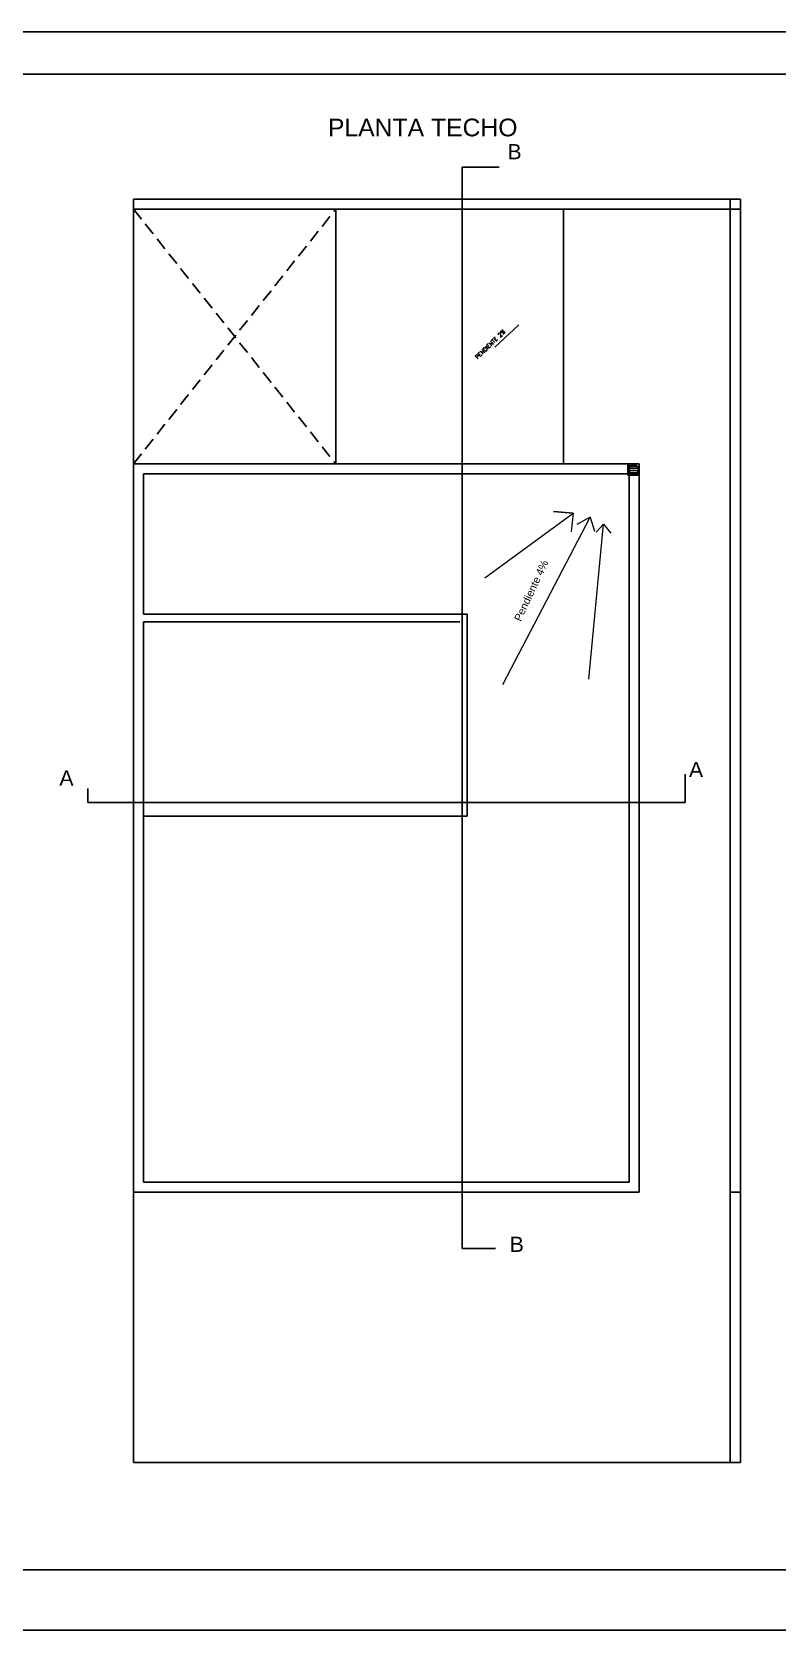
# Model space of a CAD drawing. Header units: millimetres. Extents: x 1356 to 2849, y 1307 to 1361.
# Drawn here: x 2484.96 to 2499.69, y 1326.13 to 1357.75 of the extents above; entities that cross this region are included whole.
import ezdxf

# ---------------------------------------------------------------- set-up
doc = ezdxf.new("R2010")
doc.units = ezdxf.units.MM
doc.linetypes.add('DASHED2', pattern=[0.375, 0.25, -0.125])
for name, color, linetype in [('01-02-Arquitectura-duplex-valle-cr$0$FINAS', 1, 'Continuous'), ('01-02-Arquitectura-duplex-valle-cr$0$TEXTO REFERENCIAS', 144, 'Continuous'), ('ejes', 8, 'DASHED2')]:
    doc.layers.add(name, color=color, linetype=linetype)
doc.styles.add('01-02-Arquitectura-duplex-valle-cr$0$ROMANS', font='romans.shx', dxfattribs={"width": 0.85})
doc.styles.get("Standard").update_dxf_attribs({"font": 'arial.ttf'})

# ---------------------------------------------------------------- blocks, each defined once
blk = doc.blocks.new('rioja-pt$0$PPA PLUVIAL')
for p, q in [((-0.113, 0.112), (-0.113, -0.113)), ((0.112, 0.112), (-0.113, 0.112)), ((0.093, 0.025), (-0.093, 0.025)), ((0.067, 0.07), (-0.067, 0.07)), ((0.112, 0.112), (0.112, -0.113)), ((0.112, -0.113), (-0.113, -0.113)), ((0.095, -0.02), (-0.095, -0.02)), ((0.072, -0.065), (-0.072, -0.065))]:
    blk.add_line(p, q)
blk.add_circle((0, 0), 0.0967)

msp = doc.modelspace()

# ---------------------------------------------------------------- linework, layer by layer
at = {"linetype": 'Continuous', "ltscale": 0.02}
msp.add_line((2462.94792, 1357.7507), (2535.15284, 1357.7507), dxfattribs=at)
for p, q in [((2468.0766, 1356.91322), (2535.15284, 1356.92421)), ((2493.46591, 1333.68224), (2493.46591, 1355.07349)), ((2493.46591, 1355.07349), (2494.19822, 1355.07349)), ((2486.96591, 1329.4451), (2486.96591, 1354.4451)), ((2486.96591, 1354.4451), (2498.96591, 1354.4451)), ((2490.96591, 1354.4451), (2495.46591, 1354.4451)), ((2495.46591, 1354.4451), (2493.46591, 1354.4451)), ((2498.76591, 1354.4451), (2498.76591, 1329.4451)), ((2498.96591, 1354.4451), (2498.96591, 1329.4451)), ((2490.96591, 1354.2451), (2486.96591, 1354.2451)), ((2490.96591, 1354.2451), (2495.46591, 1354.2451)), ((2490.96591, 1354.2451), (2490.96591, 1349.20444)), ((2495.46591, 1349.20444), (2495.46591, 1354.2451)), ((2498.96591, 1354.2451), (2495.46591, 1354.2451)), ((2489.96591, 1349.20444), (2486.96591, 1349.20444)), ((2486.96591, 1349.20444), (2489.96591, 1349.20444)), ((2486.96591, 1334.79147), (2486.96591, 1349.20444)), ((2487.16591, 1349.20444), (2490.96591, 1349.20444)), ((2487.16591, 1349.00444), (2487.16591, 1346.23252)), ((2487.16591, 1349.00444), (2490.96591, 1349.00444)), ((2492.21591, 1349.20444), (2490.96591, 1349.20444)), ((2492.21591, 1349.00444), (2490.96591, 1349.00444)), ((2491.16591, 1349.20444), (2491.46591, 1349.20444)), ((2492.21591, 1349.00444), (2491.46591, 1349.00444)), ((2492.21591, 1349.00444), (2492.01591, 1349.00444)), ((2493.11591, 1349.20444), (2495.26591, 1349.20444)), ((2494.56591, 1349.20444), (2493.11591, 1349.20444)), ((2493.21591, 1349.00444), (2493.11591, 1349.00444)), ((2493.21591, 1349.00444), (2493.16591, 1349.00444)), ((2496.96591, 1349.20444), (2495.46591, 1349.20444)), ((2496.96591, 1349.20444), (2495.46591, 1349.20444)), ((2496.96591, 1349.00444), (2495.46591, 1349.00444)), ((2495.65619, 1348.23079), (2495.26749, 1348.26549)), ((2486.96591, 1347.61114), (2486.96591, 1345.61114)), ((2496.76591, 1347.20444), (2496.76591, 1343.69161)), ((2496.96591, 1347.20444), (2496.96591, 1343.69161)), ((2487.16591, 1346.23252), (2493.56591, 1346.23252)), ((2487.16591, 1346.08252), (2492.58712, 1346.08252)), ((2487.16591, 1346.08252), (2493.41591, 1346.08252)), ((2493.56591, 1346.23252), (2493.56591, 1342.23252)), ((2496.76591, 1343.69161), (2496.76591, 1334.99147)), ((2496.96591, 1343.69161), (2496.96591, 1334.79147)), ((2497.87202, 1342.50444), (2497.87202, 1343.06453)), ((2486.0598, 1342.50444), (2486.0598, 1342.78308)), ((2496.96591, 1342.42793), (2496.96591, 1342.61663)), ((2497.87202, 1342.50444), (2486.0598, 1342.50444)), ((2486.96591, 1342.50444), (2496.96591, 1342.50444)), ((2493.56591, 1342.23252), (2487.16591, 1342.23252)), ((2486.96591, 1334.79147), (2496.96591, 1334.79147)), ((2487.16591, 1334.99147), (2496.76591, 1334.99147)), ((2498.76591, 1334.79147), (2498.96591, 1334.79147)), ((2493.46591, 1333.68224), (2494.12686, 1333.68224)), ((2486.96591, 1329.4451), (2498.96591, 1329.4451)), ((2468.07409, 1327.32459), (2535.15284, 1327.32459)), ((2518.40486, 1326.1307), (2462.94792, 1326.1307))]:
    msp.add_line(p, q)
at = {"lineweight": 0}
for p, q in [((2493.91326, 1346.94976), (2495.65619, 1348.23079)), ((2494.27062, 1344.84017), (2495.99813, 1348.15196)), ((2495.65619, 1348.23079), (2495.62176, 1347.85948)), ((2495.99813, 1348.15196), (2495.73455, 1348.00242)), ((2495.97088, 1344.94361), (2496.26137, 1348.01326)), ((2495.99813, 1348.15196), (2496.08159, 1347.87247)), ((2496.26137, 1348.01326), (2496.11168, 1347.85251)), ((2496.26137, 1348.01326), (2496.40684, 1347.83115))]:
    msp.add_line(p, q, dxfattribs=at)
for points in [[(2495.46591, 1349.20444), (2495.46591, 1352.70444)], [(2492.21591, 1349.20444), (2495.46591, 1349.20444)], [(2492.21591, 1349.00444), (2495.46591, 1349.00444)], [(2496.76591, 1346.20444), (2496.76591, 1349.20444)], [(2496.96591, 1346.20444), (2496.96591, 1349.20444)], [(2487.16591, 1346.08252), (2487.16591, 1342.50444)], [(2487.16591, 1342.50444), (2487.16591, 1334.99147)]]:
    msp.add_lwpolyline(points)
msp.add_lwpolyline([(2496.96591, 1349.00444), (2496.96591, 1349.20444), (2496.76591, 1349.20444), (2496.76591, 1349.00444)], close=True, dxfattribs=at)
at = {"layer": '01-02-Arquitectura-duplex-valle-cr$0$FINAS'}
msp.add_line((2494.10774, 1351.51309), (2494.58689, 1351.956), dxfattribs=at)
at = {"layer": 'ejes'}
for p, q in [((2486.96591, 1349.20444), (2490.96591, 1354.2451)), ((2486.96591, 1354.2451), (2490.96591, 1349.20444))]:
    msp.add_line(p, q, dxfattribs=at)

# ---------------------------------------------------------------- block references
at = {"lineweight": 0}
msp.add_blockref('rioja-pt$0$PPA PLUVIAL', (2496.85341, 1349.09194), dxfattribs=at)

# ---------------------------------------------------------------- texts
at = {"attachment_point": 1}
for s, width, insert, char_height in [('\\pt5.25;PLANTA TECHO', 18.0948402, (2490.81007, 1356.03581), 0.35), ('B', 1.7391325, (2494.36082, 1355.53194), 0.3), ('A', 1.7391325, (2497.94906, 1343.30724), 0.3), ('A', 1.7391325, (2485.50033, 1343.1398), 0.3), ('B', 1.7391325, (2494.40527, 1333.91344), 0.3)]:
    msp.add_mtext_dynamic_manual_height_columns(s, width=width, gutter_width=12.5, heights=[0], dxfattribs=dict(at, insert=insert, char_height=char_height))
at = {"lineweight": 0, "insert": (2494.48544, 1346.137), "char_height": 0.15, "width": 6.1705841, "attachment_point": 1, "rotation": 64.949729}
msp.add_mtext('Pendiente 4%', dxfattribs=at)
at = {"layer": '01-02-Arquitectura-duplex-valle-cr$0$TEXTO REFERENCIAS', "style": '01-02-Arquitectura-duplex-valle-cr$0$ROMANS'}
msp.add_text('PENDIENTE 2%', height=0.0795743, rotation=44.060297, dxfattribs=at).set_placement((2493.76859, 1351.27279))

doc.saveas('drawing.dxf')
